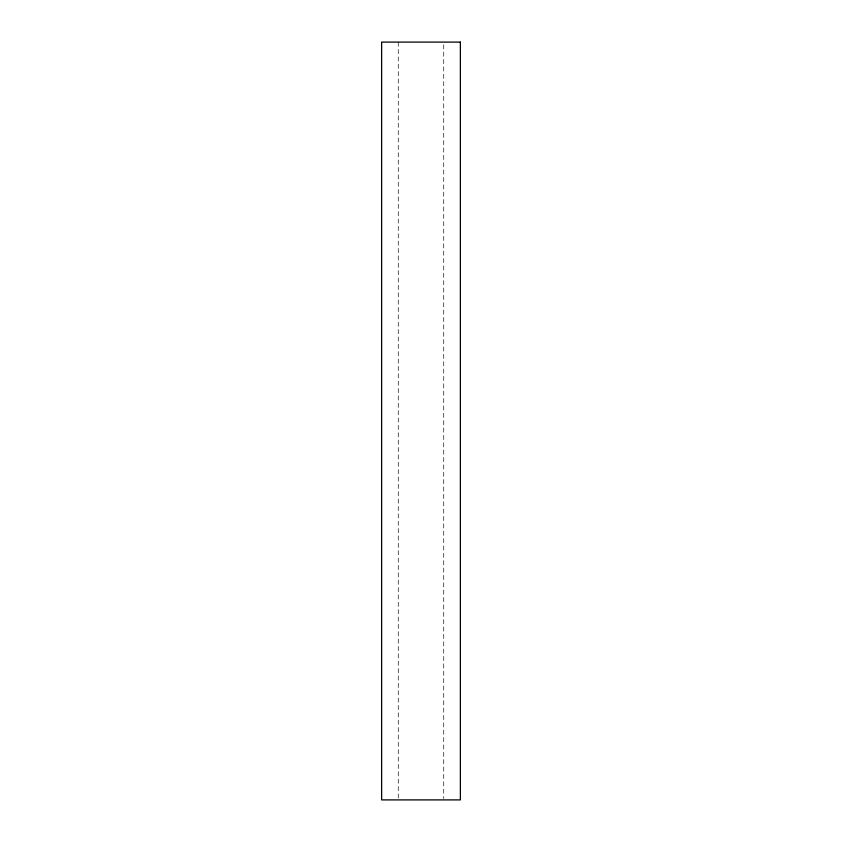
<?xml version="1.0" encoding="UTF-8"?>
<svg xmlns="http://www.w3.org/2000/svg" width="842" height="842" viewBox="0 0 842 842"><rect width="100%" height="100%" fill="white"/><g stroke="black" fill="none" stroke-linecap="round" stroke-linejoin="round"><path stroke-width="0.63" stroke-dasharray="4.21 3.16" d="M443.734 44.731L443.734 798.584M398.266 42.1L398.266 798.584"/><path stroke-width="1.26" d="M460.374 42.1L381.626 42.1L381.626 799.9L460.374 799.9L460.374 42.1"/></g></svg>
